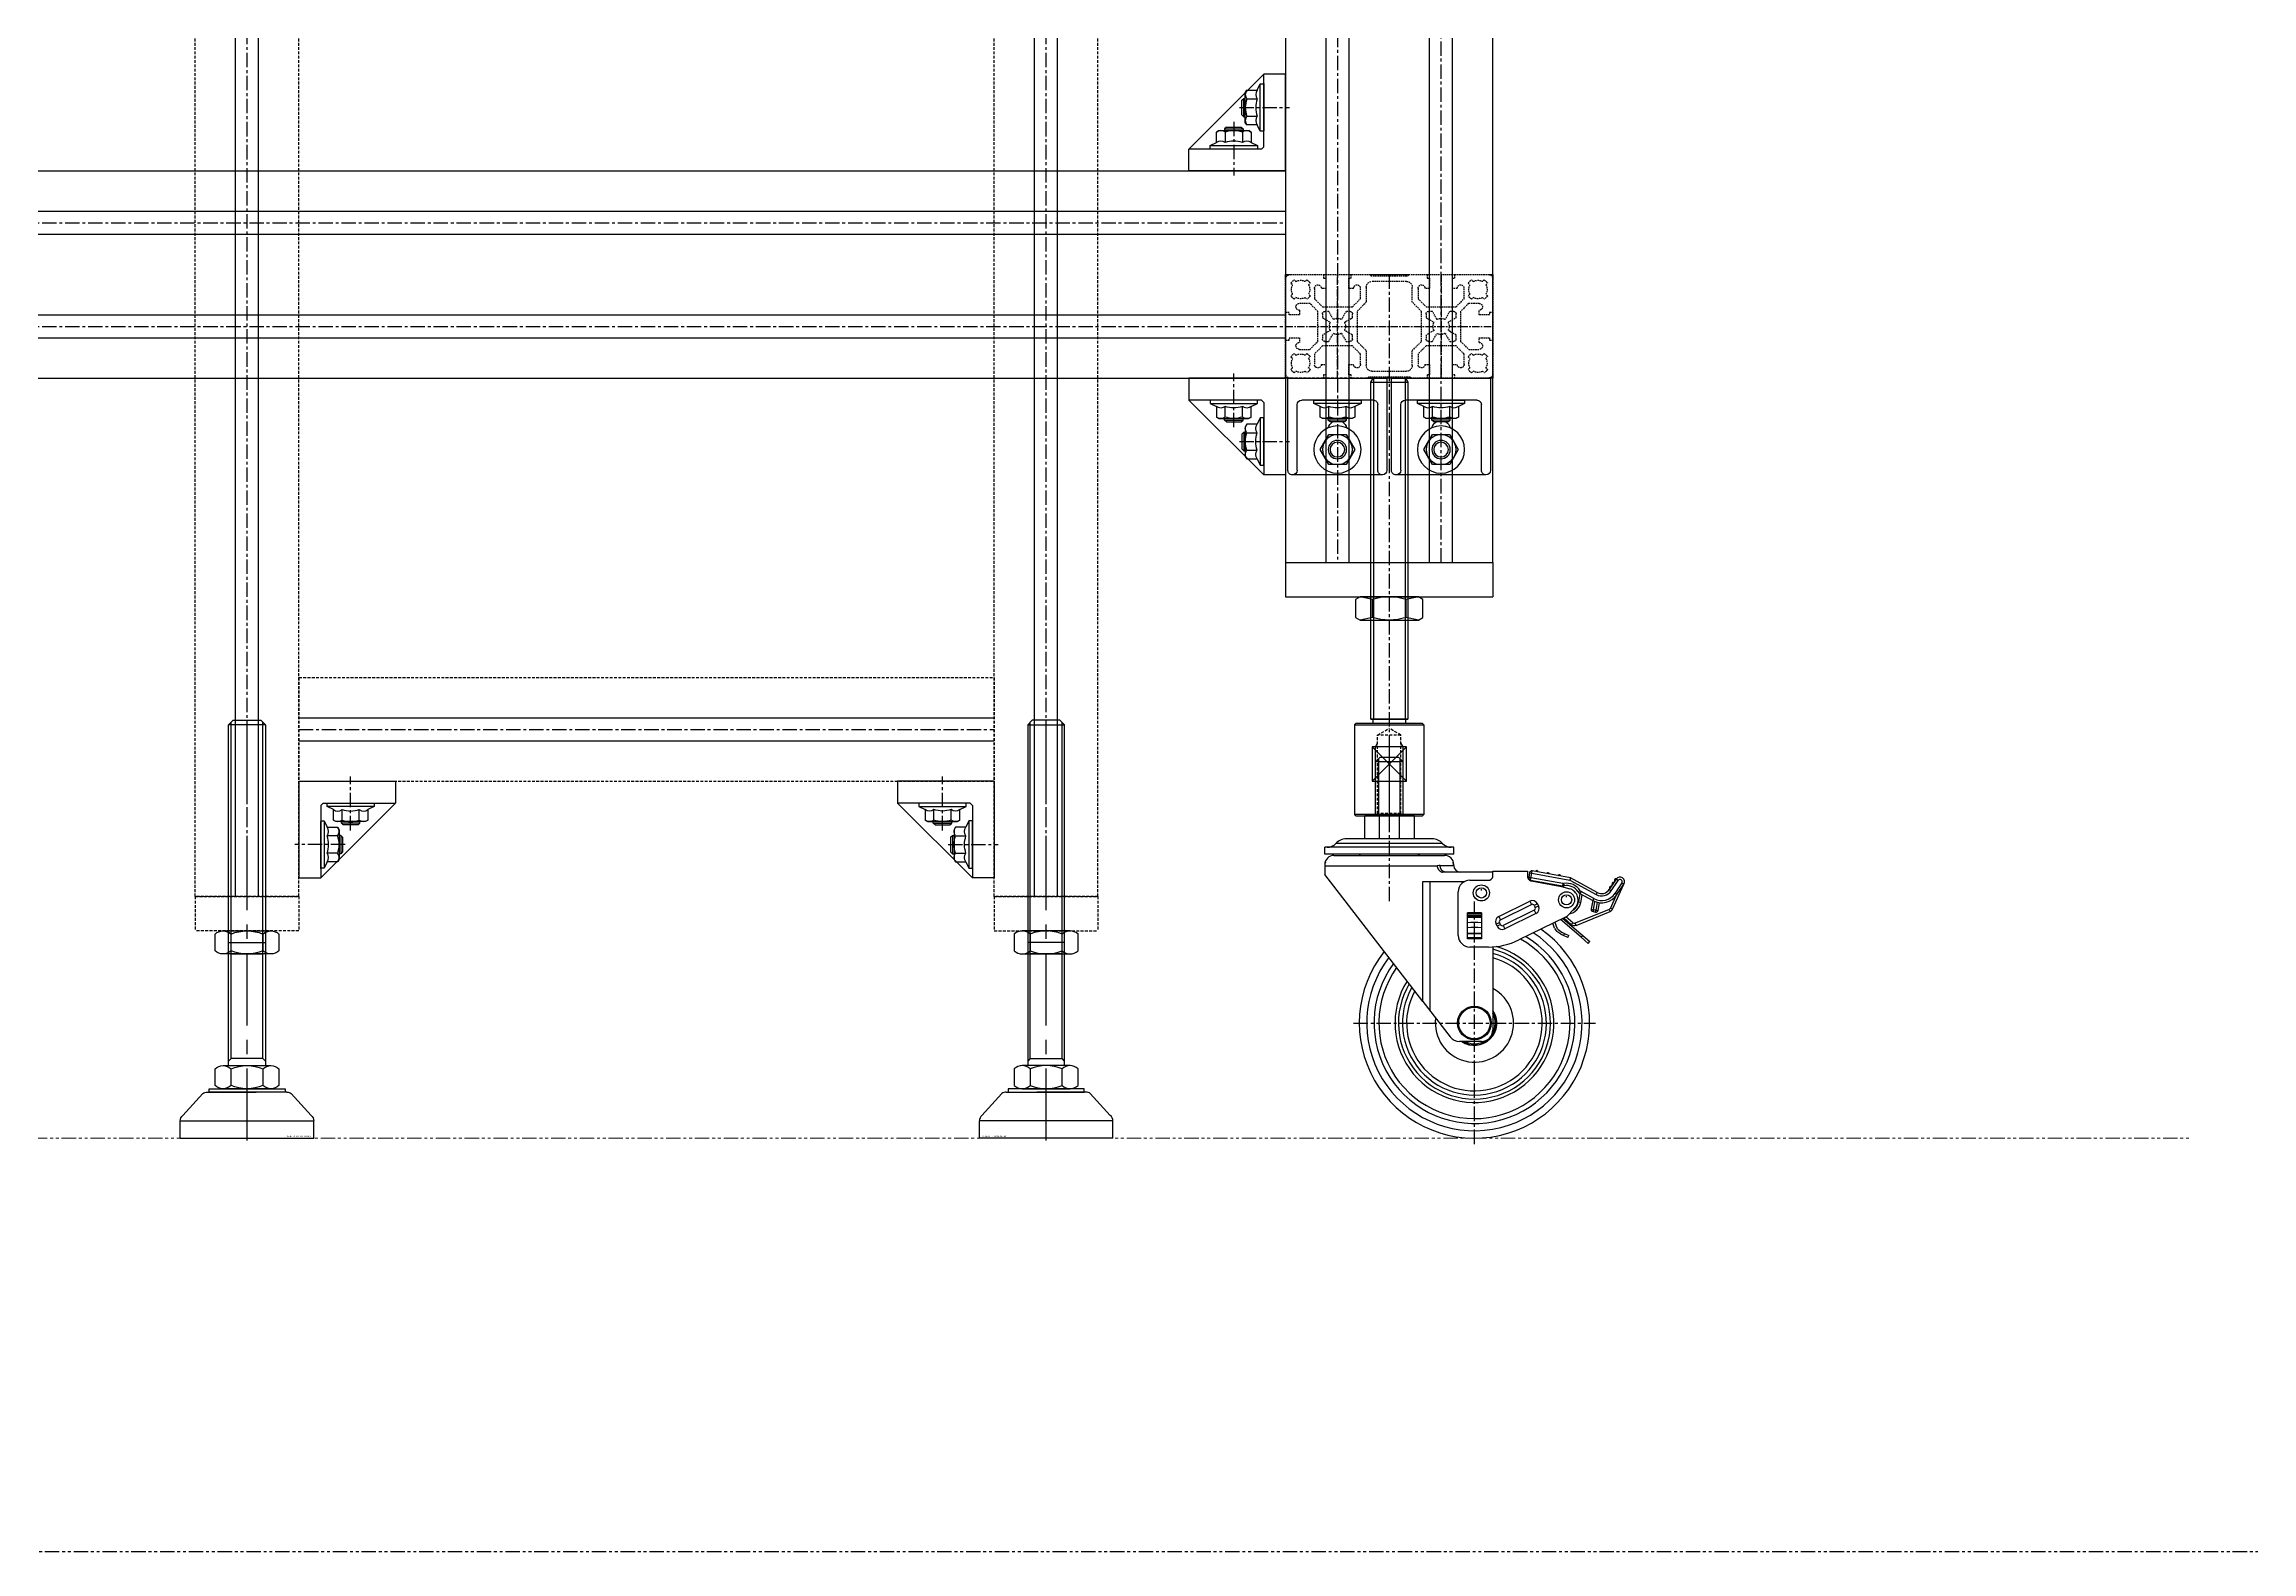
# Model space of a CAD drawing. Header units: inches. Extents: x 0 to 77285, y -118 to 40065.
# Drawn here: x 25615 to 26574, y 1629 to 2284 of the extents above; entities that cross this region are included whole.
import ezdxf

# ---------------------------------------------------------------- set-up
doc = ezdxf.new("R2010")
doc.units = ezdxf.units.IN
doc.header["$LTSCALE"] = 5
doc.header["$MEASUREMENT"] = 0
for name, pattern in [('CENTER', [2, 1.25, -0.25, 0.25, -0.25]), ('HIDDEN', [0.375, 0.25, -0.125]), ('PHANTOM', [2.5, 1.25, -0.25, 0.25, -0.25, 0.25, -0.25])]:
    doc.linetypes.add(name, pattern=pattern)
for name, color, linetype in [('11', 1, 'CENTER'), ('22', 2, 'HIDDEN'), ('44', 4, 'Continuous'), ('55', 5, 'Continuous'), ('66', 6, 'PHANTOM'), ('77', 40, 'HIDDEN'), ('A', 8, 'Continuous'), ('T', 3, 'Continuous'), ('Y', 60, 'Continuous')]:
    doc.layers.add(name, color=color, linetype=linetype)
doc.layers.add('33', color=3, linetype='PHANTOM', lineweight=9)
doc.styles.add('SCI', font='')
doc.styles.get('SCI').set_extended_font_data('Gulim')
doc.dimstyles.new('SCH', dxfattribs={"dimtxt": 2.5, "dimasz": 2, "dimexe": 1.25, "dimexo": 0.625, "dimtad": 1, "dimdec": 8, "dimtxsty": 'SCI', "dimcen": 2.5, "dimclrd": 4, "dimclre": 4, "dimclrt": 7, "dimadec": 8, "dimazin": 2, "dimtfac": 1, "dimtdec": 8, "dimtmove": 0, "dimatfit": 3, "dimfxl": 1, "dimarcsym": 0})

# ---------------------------------------------------------------- blocks, each defined once
blk = doc.blocks.new('af!@$!2^^&&@$aD읾ㅇㄹA$C5BB358B1')
for p, q in [((1.74, 42), (43.74, 42)), ((1.74, 42), (1.74, 0)), ((43.74, 42), (43.74, 32.5)), ((12.24, 32.5), (11.24, 31.5)), ((43.74, 32.5), (11.24, 0)), ((11.24, 31.5), (11.24, 0)), ((12.24, 32.5), (43.74, 32.5)), ((13.99, 32.5), (34.49, 32.5)), ((13.99, 31), (13.99, 32.5)), ((34.49, 31), (13.99, 31)), ((16.73, 29.7), (13.99, 31)), ((16.73, 25.11), (16.73, 29.7)), ((20.48, 25.14), (20.48, 29.7)), ((27.99, 25.14), (27.99, 29.7)), ((34.49, 31), (31.74, 29.7)), ((31.74, 29.7), (31.74, 25.11)), ((34.49, 32.5), (34.49, 31)), ((11.24, 24.75), (12.74, 24.75)), ((11.24, 4.04), (11.24, 24.54)), ((12.74, 24.75), (12.74, 4.25)), ((12.74, 24.75), (14.04, 22.01)), ((14.04, 22.01), (18.63, 22.01)), ((17.79, 24.5), (16.73, 25.11)), ((30.68, 24.5), (17.79, 24.5)), ((18.63, 22.01), (19.24, 20.94)), ((19.24, 20.94), (19.24, 8.06)), ((20.24, 23.8), (20.24, 24.5)), ((28.24, 23.8), (20.24, 23.8)), ((21.04, 23), (20.24, 23.8)), ((27.44, 23), (21.04, 23)), ((27.44, 23), (28.24, 23.8)), ((28.24, 23.8), (28.24, 24.5)), ((31.74, 25.11), (30.68, 24.5)), ((18.59, 18.25), (14.04, 18.25)), ((18.59, 10.75), (14.04, 10.75)), ((19.94, 18.5), (19.24, 18.5)), ((19.94, 10.5), (19.24, 10.5)), ((19.94, 18.5), (19.94, 10.5)), ((20.74, 17.7), (19.94, 18.5)), ((20.74, 11.3), (19.94, 10.5)), ((20.74, 17.7), (20.74, 11.3)), ((12.74, 4.25), (11.24, 4.25)), ((14.04, 6.99), (12.74, 4.25)), ((18.63, 6.99), (14.04, 6.99)), ((19.24, 8.06), (18.63, 6.99)), ((1.74, 0), (11.24, 0))]:
    blk.add_line(p, q)
for centre, radius, start, end in [((18.61, 32.11), 3.06, 232.12112, 307.87888), ((24.24, 40.32), 11.26, 250.52878, 289.47122), ((29.87, 32.11), 3.06, 232.12112, 307.87888), ((11.62, 20.13), 3.06, 322.12112, 37.87888), ((18.61, 27.56), 3.06, 232.12112, 307.87888), ((16.18, 20.13), 3.06, 322.12112, 37.87888), ((24.24, 35.76), 11.26, 250.52878, 289.47122), ((29.87, 27.56), 3.06, 232.12112, 307.87888), ((3.42, 14.5), 11.26, 340.52878, 19.47122), ((11.62, 8.87), 3.06, 322.12112, 37.87888), ((7.98, 14.5), 11.26, 340.52878, 19.47122), ((16.18, 8.87), 3.06, 322.12112, 37.87888)]:
    blk.add_arc(centre, radius, start, end)
at = {"layer": '11'}
for p, q in [((24.24, 20.66), (24.24, 44.03)), ((21.83, 14.5), (0, 14.5))]:
    blk.add_line(p, q, dxfattribs=at)
blk = doc.blocks.new('A$C632A6005')
for p, q in [((-21.5, 0), (-21.5, -40)), ((21.5, 0), (-21.5, 0)), ((-15.5, -9.5), (15.5, -9.5)), ((10.25, -9.5), (-10.25, -9.5)), ((-10.25, -9.5), (-10.25, -11)), ((10.25, -11), (10.25, -9.5)), ((21.5, -40.1), (21.5, 0)), ((-17.5, -40), (-17.5, -11.5)), ((-10.25, -11), (10.25, -11)), ((-10.25, -11), (-7.51, -12.3)), ((-7.51, -12.3), (-7.51, -16.89)), ((-7.51, -16.89), (-6.44, -17.5)), ((-6.44, -17.5), (6.45, -17.5)), ((-4, -18.2), (-4, -17.5)), ((-4, -18.2), (4, -18.2)), ((-3.2, -19), (-4, -18.2)), ((-3.75, -16.86), (-3.75, -12.3)), ((-3.2, -19), (3.2, -19)), ((3.2, -19), (4, -18.2)), ((3.76, -16.86), (3.76, -12.3)), ((4, -18.2), (4, -17.5)), ((6.45, -17.5), (7.51, -16.89)), ((7.51, -12.3), (10.25, -11)), ((7.51, -16.89), (7.51, -12.3)), ((17.5, -40), (17.5, -11.5)), ((-3.75, -24.5), (-7.5, -31)), ((3.75, -24.5), (-3.75, -24.5)), ((7.51, -31), (3.75, -24.5)), ((-7.5, -31), (-3.75, -37.5)), ((-3.75, -37.5), (3.75, -37.5)), ((3.75, -37.5), (7.51, -31)), ((-19.5, -42), (19.6, -42))]:
    blk.add_line(p, q)
for radius in [10.25, 6.5, 4, 3.2]:
    blk.add_circle((0, -31), radius)
for centre, radius, start, end in [((-15.5, -11.5), 2, 89.99999, 180.00003), ((15.5, -11.5), 2, 0.00001, 89.99999), ((-5.63, -9.89), 3.06, 232.12112, 307.87888), ((-5.63, -14.44), 3.06, 232.12112, 307.87888), ((0, -22.5), 4.1, 121.38856, 166.72724), ((0, -1.68), 11.26, 250.52878, 289.47122), ((0, -6.24), 11.26, 250.52878, 289.47122), ((0, -22.5), 4.1, 13.27276, 58.61144), ((5.63, -9.89), 3.06, 232.12112, 307.87888), ((5.63, -14.44), 3.06, 232.12112, 307.87888), ((-19.5, -40), 2, 180.00003, 270.00001), ((-19.5, -40), 2, 270.00001, 0.00002), ((19.5, -40), 2, 180.00003, 270.00001), ((19.6, -40.1), 1.9, 270.00001, 0.00002)]:
    blk.add_arc(centre, radius, start, end)
blk = doc.blocks.new('A$Cec259d19')
for p, q in [((0, 15), (45, 15)), ((0, 15), (0, 0)), ((45, 15), (45, 0)), ((0, 0), (45, 0))]:
    blk.add_line(p, q)
blk = doc.blocks.new('A$Ca3d7606b')
for p, q in [((-6.93, 1.34), (-6.93, 8.66)), ((-6.93, 1.34), (-6.93, 8.66)), ((-6.93, 8.66), (-6.93, 1.34)), ((6.93, 0), (-6.93, 0)), ((6.93, 0), (-6.93, 0)), ((6.93, 1.34), (6.93, 8.66)), ((6.93, 1.34), (6.93, 8.66)), ((6.93, 1.34), (6.93, 8.66))]:
    blk.add_line(p, q)
for points in [[(10.39, 10), (-10.39, 10)], [(-13.86, 8.66), (-13.86, 1.34)], [(-10.39, 0), (10.39, 0)], [(13.86, 1.34), (13.86, 8.66)]]:
    blk.add_lwpolyline(points)
for centre, radius, start, end in [((-10.39, 4.86), 5.14, 47.65687, 132.34313), ((0, -8.56), 18.56, 68.08045, 111.91955), ((10.39, 4.86), 5.14, 47.65687, 132.34313), ((-10.39, 5.14), 5.14, 227.65687, 312.34313), ((0, 18.56), 18.56, 248.08045, 291.91955), ((10.39, 5.14), 5.14, 227.65687, 312.34313)]:
    blk.add_arc(centre, radius, start, end)
blk = doc.blocks.new('A$C68f407b1')
for p, q in [((-6, 181.5), (-8, 179.5)), ((-8, 179.5), (-8, 33.45)), ((-8, 179.5), (8, 179.5)), ((6, 181.5), (-6, 181.5)), ((8, 179.5), (6, 181.5)), ((8, 33.45), (8, 179.5)), ((-8, 34.53), (-8, 31.5)), ((-6.93, 30.16), (-6.93, 22.84)), ((6.93, 22.84), (6.93, 30.16)), ((8, 31.5), (8, 34.53)), ((-27.88, 9.83), (-19.19, 19.34)), ((-17.31, 20), (-4, 20)), ((17.31, 20), (-4, 20)), ((27.88, 9.83), (19.19, 19.34)), ((-29, 0), (-29, 7.5)), ((29, 7.5), (-29, 7.5)), ((29, 0), (-29, 0)), ((29, 0), (29, 7.5))]:
    blk.add_line(p, q)
for points in [[(-13.86, 30.16), (-13.86, 22.84)], [(10.39, 31.5), (-10.39, 31.5)], [(13.86, 22.84), (13.86, 30.16)], [(-10.39, 21.5), (10.39, 21.5)]]:
    blk.add_lwpolyline(points)
blk.add_lwpolyline([(-16.5, 20), (16.5, 20), (16.5, 21.5), (-16.5, 21.5)], close=True)
for centre, radius, start, end in [((-10.39, 26.36), 5.14, 47.65687, 132.34313), ((0, 12.94), 18.56, 68.08045, 111.91955), ((10.39, 26.36), 5.14, 47.65687, 132.34313), ((-17.31, 17), 3, 90, 128.85067), ((-10.39, 26.64), 5.14, 227.65687, 312.34313), ((0, 40.06), 18.56, 248.08045, 291.91955), ((10.39, 26.64), 5.14, 227.65687, 312.34313), ((17.31, 17), 3, 51.14933, 90), ((-26, 7.5), 3, 128.85067, 180), ((26, 7.5), 3, 0, 51.14933)]:
    blk.add_arc(centre, radius, start, end)
at = {"layer": '11', "ltscale": 5}
blk.add_line((0, -1), (0, 181.5), dxfattribs=at)
at = {"layer": 'A'}
blk.add_line((8, 85), (-8, 85), dxfattribs=at)
at = {"layer": 'T'}
for p, q in [((-6.93, 34.53), (-6.93, 180.57)), ((6.93, 34.53), (6.93, 180.57)), ((-6.93, 34.53), (-8, 33.45)), ((-6.93, 34.53), (6.93, 34.53)), ((8, 33.45), (6.93, 34.53))]:
    blk.add_line(p, q, dxfattribs=at)
at = {"layer": '44', "insert": (-27.62, 1.14), "char_height": 0.64, "width": 16.6299, "attachment_point": 1, "style": 'SCI'}
blk.add_mtext('Q-MASTER SM16-150-58', dxfattribs=at)
blk = doc.blocks.new('A$C4ffddd3a')
for p, q in [((-10, -675), (-10, 38.5, 0)), ((35, 38.5, 0), (-10, 38.5, 0)), ((35, -675), (35, 38.5, 0)), ((337, -675), (337, 38.5, 0)), ((337, 38.5, 0), (382, 38.5, 0)), ((382, -675), (382, 38.5, 0)), ((35, -71.5, 0), (337, -71.5, 0)), ((35, -116.5, 0), (337, -116.5, 0)), ((35, -580), (337, -580)), ((35, -580), (35, -625)), ((337, -580), (337, -625)), ((35, -625), (337, -625)), ((-10, -675), (35, -675)), ((382, -675), (337, -675))]:
    blk.add_line(p, q)
at = {"layer": '11'}
for p, q in [((12.5, -675), (12.5, 38.5, 0)), ((359.5, -675), (359.5, 38.5, 0)), ((35, -94, 0), (337, -94, 0)), ((35, -602.5), (337, -602.5))]:
    blk.add_line(p, q, dxfattribs=at)
at = {"layer": 'A'}
for p, q in [((7.5, -675), (7.5, 38.5, 0)), ((17.5, -675), (17.5, 38.5, 0)), ((354.5, -675), (354.5, 38.5, 0)), ((364.5, -675), (364.5, 38.5, 0)), ((35, -89, 0), (337, -89, 0)), ((35, -99, 0), (337, -99, 0)), ((35, -597.5), (337, -597.5)), ((35, -607.5), (337, -607.5))]:
    blk.add_line(p, q, dxfattribs=at)
at = {"xscale": -1}
blk.add_blockref('A$Cec259d19', (35, -690), dxfattribs=at)
blk.add_blockref('A$Cec259d19', (337, -690))
at = {"layer": '44'}
for name, p in [('A$C632A6005', (12.5, 38.5, 0)), ('A$C68f407b1', (359.5, -780)), ('A$Ca3d7606b', (359.5, -700))]:
    blk.add_blockref(name, p, dxfattribs=at)
at = {"layer": '44', "xscale": -1}
for name, p in [('A$C632A6005', (359.5, 38.5, 0)), ('A$C68f407b1', (12.5, -780)), ('A$Ca3d7606b', (12.5, -700))]:
    blk.add_blockref(name, p, dxfattribs=at)
at = {"layer": '44', "extrusion": (0, 0, -1), "xscale": -1, "zscale": -1}
for p in [(-33.26, -158.5, 0), (-33.26, -667)]:
    blk.add_blockref('af!@$!2^^&&@$aD읾ㅇㄹA$C5BB358B1', p, dxfattribs=at)
at = {"layer": '44', "extrusion": (0, 0, -1), "zscale": -1}
for p in [(-338.74, -158.5, 0), (-338.74, -667)]:
    blk.add_blockref('af!@$!2^^&&@$aD읾ㅇㄹA$C5BB358B1', p, dxfattribs=at)
blk = doc.blocks.new('A$C35e5d4fbE')
for p, q in [((-2, 33.5), (-2, 2)), ((4.5, 34), (-1.5, 34)), ((0.5, 33), (0.5, 23.5)), ((1, 33.5), (1, 23)), ((10.32, 34), (1.5, 34)), ((4.5, 20.5), (4.5, 34)), ((4.5, 0), (4.5, 34)), ((4.6, 34), (4.6, 32.1)), ((4.6, 32.1), (12.73, 32.1)), ((4.6, 32.1), (12.73, 32.1)), ((4.8, 27.27), (4.8, 32.1)), ((10.32, 34), (16.89, 34)), ((-0.5, 22.5), (-1.5, 22.5)), ((-1.5, 21.7), (-1.5, 22.1)), ((-1.5, 21.7), (-1.5, 2)), ((-1.2, 22.4), (0.8, 22.4)), ((0, 22), (-1.2, 22)), ((3, 13.5), (3, 20.5)), ((4.5, 20.5), (3, 20.5)), ((3, 19.5), (3, 14.5)), ((4.5, 19.5), (3, 19.5)), ((3.5, 19.5), (3.5, 14.5)), ((4.5, 27.07), (12.3, 27.07)), ((4.5, 27.07), (4.5, 16.92)), ((12.1, 27.07), (4.7, 27.07)), ((12.8, 27.27), (4.8, 27.27)), ((7.65, 25.92), (4.9, 25.92)), ((4.9, 25.92), (4.9, 24.52)), ((4.9, 24.52), (6.5, 24.52)), ((6.5, 20.77), (4.9, 20.77)), ((4.9, 20.77), (4.9, 19.37)), ((4.9, 19.37), (6.5, 19.37)), ((6.5, 18.07), (6.5, 25.92)), ((9.5, 25.42), (7.3, 25.42)), ((7.3, 25.42), (7.3, 23.42)), ((7.3, 23.42), (9.5, 23.42)), ((9.5, 22.92), (7.3, 22.92)), ((7.3, 22.92), (7.3, 20.92)), ((7.3, 20.92), (9.5, 20.92)), ((9.5, 20.42), (7.3, 20.42)), ((7.3, 20.42), (7.3, 18.42)), ((9.15, 26.22), (7.65, 26.22)), ((7.65, 26.22), (7.65, 25.92)), ((8.8, 24.82), (8, 24.82)), ((8, 24.82), (8, 24.02)), ((8, 24.02), (8.8, 24.02)), ((8.8, 22.32), (8, 22.32)), ((8, 22.32), (8, 21.52)), ((8, 21.52), (8.8, 21.52)), ((8.8, 19.82), (8, 19.82)), ((8, 19.82), (8, 19.02)), ((8.8, 24.02), (8.8, 24.82)), ((8.8, 21.52), (8.8, 22.32)), ((8.8, 19.02), (8.8, 19.82)), ((9.15, 25.92), (9.15, 26.22)), ((10.5, 25.92), (9.15, 25.92)), ((9.5, 23.42), (9.5, 25.42)), ((9.5, 20.92), (9.5, 22.92)), ((9.5, 18.42), (9.5, 20.42)), ((10.5, 18.07), (10.5, 25.92)), ((12.3, 27.07), (12.3, 16.92)), ((12.8, 26.27), (12.8, 27.27)), ((14.2, 26.27), (12.8, 26.27)), ((14.2, 26.27), (14.2, 17.7)), ((3, 14.5), (4.5, 14.5)), ((4.5, 13.5), (3, 13.5)), ((12.3, 16.92), (4.5, 16.92)), ((4.5, 16.43), (13, 16.43)), ((4.5, 16.43), (4.5, 7.03)), ((4.5, 14.71), (4.5, 14.71)), ((4.5, 0), (4.5, 13.5)), ((4.7, 16.92), (12.1, 16.92)), ((12.8, 16.43), (4.7, 16.43)), ((7.95, 15.48), (4.9, 15.48)), ((4.9, 15.48), (4.9, 13.53)), ((4.9, 13.53), (6.5, 13.53)), ((6.5, 11.68), (4.9, 11.68)), ((4.9, 11.68), (4.9, 9.73)), ((4.9, 9.73), (6.5, 9.73)), ((6.5, 18.07), (7.65, 18.07)), ((6.5, 7.98), (6.5, 15.48)), ((7.3, 18.42), (9.5, 18.42)), ((10.25, 14.73), (7.45, 14.73)), ((7.45, 14.73), (7.45, 11.93)), ((7.45, 11.93), (10.25, 11.93)), ((10.25, 11.23), (7.45, 11.23)), ((7.45, 11.23), (7.45, 8.43)), ((7.65, 18.07), (7.65, 17.77)), ((7.65, 17.77), (9.15, 17.77)), ((9.75, 15.78), (7.95, 15.78)), ((7.95, 15.78), (7.95, 15.48)), ((8, 19.02), (8.8, 19.02)), ((9.35, 13.83), (8.35, 13.83)), ((8.35, 13.83), (8.35, 12.83)), ((8.35, 12.83), (9.35, 12.83)), ((9.35, 10.33), (8.35, 10.33)), ((8.35, 10.33), (8.35, 9.33)), ((9.15, 17.77), (9.15, 18.07)), ((9.15, 18.07), (10.5, 18.07)), ((9.35, 12.83), (9.35, 13.83)), ((9.35, 9.33), (9.35, 10.33)), ((9.75, 15.48), (9.75, 15.78)), ((11.2, 15.48), (9.75, 15.48)), ((10.25, 11.93), (10.25, 14.73)), ((10.25, 8.43), (10.25, 11.23)), ((11.2, 7.98), (11.2, 15.48)), ((14.2, 17.7), (12.8, 17.7)), ((12.8, 17.7), (12.8, 16.7)), ((13.8, 16.7), (12.8, 16.7)), ((13, 16.43), (13, 7.03)), ((13.8, 15.75), (13.8, 16.7)), ((15, 15.75), (13.8, 15.75)), ((15.2, 15.75), (13.8, 15.75)), ((15.2, 15.75), (15.2, 7.75)), ((0, 0), (-2, 2)), ((-1.5, 2), (0.5, 0)), ((0, 0), (4.5, 0)), ((13, 7.03), (4.5, 7.03)), ((4.5, 6.56), (4.5, 0.36)), ((4.5, 1.9), (12.73, 1.9)), ((4.8, 1.9), (4.5, 1.9)), ((4.8, 1.9), (4.8, 6.75)), ((13.8, 6.75), (4.8, 6.75)), ((12.73, 1.9), (4.8, 1.9)), ((6.5, 7.98), (7.95, 7.98)), ((7.45, 8.43), (10.25, 8.43)), ((7.95, 7.98), (7.95, 7.68)), ((7.95, 7.68), (9.75, 7.68)), ((8.35, 9.33), (9.35, 9.33)), ((9.75, 7.68), (9.75, 7.98)), ((9.75, 7.98), (11.2, 7.98)), ((15.2, 7.75), (13.8, 7.75)), ((13.8, 7.75), (13.8, 6.75)), ((0.5, 0), (5, 0)), ((13.24, 0), (5, 0))]:
    blk.add_line(p, q)
for centre, radius, start, end in [((-1.5, 33.5), 0.5, 90, 180), ((-0.5, 33), 1, 0, 90), ((1.5, 33.5), 0.5, 90, 180), ((16.89, 32.5), 1.5, 4.47854, 90), ((-181, 17), 200, 0, 4.47854), ((-1.5, 23), 0.5, 180, 270), ((-1.2, 22.1), 0.3, 90, 180), ((-1.2, 21.7), 0.3, 90, 180), ((-0.5, 23.5), 1, 270, 0), ((0, 23), 1, 270, 0), ((-81, 17), 100, 352.74325, 0), ((13.24, 5), 5, 270, 352.74325)]:
    blk.add_arc(centre, radius, start, end)
blk = doc.blocks.new('A$Cd18d243e')
for p, q in [((0, -6.5), (0, 53.5)), ((0, 53.5), (3.2, 53.5)), ((3.2, -6.5), (3.2, 53.5)), ((0, 29.5), (3.2, 29.5)), ((3.2, -6.5), (0, -6.5))]:
    blk.add_line(p, q)
at = {"layer": '11'}
for p, q in [((-1, 43.5), (4.2, 43.5)), ((-1, 23), (4.2, 23)), ((-1, 0), (4.2, 0))]:
    blk.add_line(p, q, dxfattribs=at)
at = {"layer": '22'}
for p, q in [((0, 48), (3.2, 48)), ((3.2, 39), (0, 39)), ((0, 24.62), (3.2, 24.62)), ((0, 21.38), (3.2, 21.38)), ((0, 1.62), (3.2, 1.62)), ((0, -1.62), (3.2, -1.62))]:
    blk.add_line(p, q, dxfattribs=at)
at = {"layer": 'T'}
for p, q in [((0, 25), (3.2, 25)), ((0, 21), (3.2, 21)), ((0, 2), (3.2, 2)), ((0, -2), (3.2, -2))]:
    blk.add_line(p, q, dxfattribs=at)
blk = doc.blocks.new('A$Ce5460b59')
for p, q in [((0, 0, 0), (45, 0, 0)), ((0, 0), (0, -80)), ((5, 0), (5, -80)), ((50, -5), (50, -75)), ((0, -80, 0), (45, -80, 0))]:
    blk.add_line(p, q)
blk.add_lwpolyline([(39.5, -10, 1), (30.5, -10), (30.5, -30, 1), (39.5, -30)], format="xyb", close=True)
at = {"elevation": 0}
blk.add_lwpolyline([(39.5, -50, 1), (30.5, -50), (30.5, -70, 1), (39.5, -70)], format="xyb", close=True, dxfattribs=at)
for centre, start, end in [((45, -5, 0), 0, 90), ((45, -75, 0), 270, 0)]:
    blk.add_arc(centre, 5, start, end)
at = {"layer": '11'}
for p, q in [((35, -4.5), (35, -35.5)), ((-1, -15, 0), (6, -15, 0)), ((29.5, -10), (40.5, -10)), ((29.5, -30), (40.5, -30)), ((35, -44.5, 0), (35, -75.5, 0)), ((29.5, -50, 0), (40.5, -50, 0)), ((-1, -65, 0), (6, -65, 0)), ((29.5, -70, 0), (40.5, -70, 0))]:
    blk.add_line(p, q, dxfattribs=at)
at = {"layer": '22'}
for p, q in [((0, -10.5, 0), (5, -10.5, 0)), ((5, -19.5, 0), (0, -19.5, 0)), ((0, -60.5, 0), (5, -60.5, 0)), ((5, -69.5, 0), (0, -69.5, 0))]:
    blk.add_line(p, q, dxfattribs=at)
blk = doc.blocks.new('A$Cba19a6fb')
at = {"xscale": -1}
for p in [(-196, 110), (-196, -90)]:
    blk.add_blockref('A$Ce5460b59', p, dxfattribs=at)
for name, p in [('A$C4ffddd3a', (-186, 71.5, 0)), ('A$Ce5460b59', (196, 110)), ('A$Ce5460b59', (196, -90))]:
    blk.add_blockref(name, p)
at = {"layer": '55'}
blk.add_blockref('A$C35e5d4fbE', (201.2, -71.5), dxfattribs=at)
at = {"layer": 'Y'}
blk.add_blockref('A$Cd18d243e', (196, -66), dxfattribs=at)
blk = doc.blocks.new('A$C4e1bf573')
blk.add_blockref('A$Cba19a6fb', (0, -191.5, 0))
blk = doc.blocks.new('ZA$Caa0ef99bZ')
for p, q in [((0.5, 15), (0, 14.5)), ((0, -14.5), (0, 14.5)), ((39.5, 15), (0.5, 15)), ((0.5, 15), (0.5, -15)), ((40, 14.5), (39.5, 15)), ((39.5, -15), (39.5, 15)), ((40, 14.5), (40, -14.5)), ((15, 7.48), (30, 7.48)), ((15, -7.48), (15, 7.48)), ((30, 7.48), (30, -7.48)), ((42, 7), (40, 7)), ((188.27, 8), (42, 8)), ((42, -8), (42, 8)), ((42, 8), (42, -8)), ((190, 7), (188.27, 8)), ((190, 7), (190, -7)), ((30, -7.48), (15, -7.48)), ((40, -7), (42, -7)), ((42, -8), (188.27, -8)), ((188.27, -8), (190, -7)), ((0, -14.5), (0.5, -15)), ((0.5, -15), (39.5, -15)), ((39.5, -15), (40, -14.5))]:
    blk.add_line(p, q)
at = {"layer": '11'}
blk.add_line((195, 0), (-5, 0), dxfattribs=at)
at = {"layer": '22'}
for p, q in [((0, 6), (0.95, 5.05)), ((0.95, 5.05), (35.05, 5.05)), ((0.95, 5.05), (0.95, -5.05)), ((35.05, 5.05), (37.97, 0)), ((35.05, 5.05), (35.05, -5.05)), ((35.05, -5.05), (37.97, 0)), ((0, -6), (0.95, -5.05)), ((0.95, -5.05), (35.05, -5.05))]:
    blk.add_line(p, q, dxfattribs=at)
at = {"layer": 'A'}
for p, q in [((15, 7.48), (30, -7.48)), ((30, 7.48), (15, -7.48))]:
    blk.add_line(p, q, dxfattribs=at)
at = {"layer": 'T'}
for p, q in [((0, 6), (30, 6)), ((30, 6), (31.64, 5.05)), ((30, 6), (30, -6)), ((190, 6.9), (42, 6.9)), ((188.27, -8), (188.27, 8)), ((0, -6), (30, -6)), ((30, -6), (31.64, -5.05)), ((190, -6.9), (42, -6.9))]:
    blk.add_line(p, q, dxfattribs=at)
blk = doc.blocks.new('ZA$C307C2782Z')
for p, q in [((7.31, 1.13), (7.31, 8.87)), ((21.94, 1.13), (21.94, 8.87))]:
    blk.add_line(p, q)
blk.add_lwpolyline([(29.25, 8.87), (29.25, 1.13), (27.29, 0), (1.96, 0), (0, 1.13), (0, 8.87), (1.96, 10), (27.29, 10)], close=True)
for points in [[(1.96, 10), (7.31, 8.87, -0.154701), (21.94, 8.87), (27.29, 10)], [(1.96, 0), (7.31, 1.13, 0.154701), (21.94, 1.13), (27.29, 0)]]:
    blk.add_lwpolyline(points, format="xyb")
blk = doc.blocks.new('_20220522.18512')
for p, q in [((-44, 118.4), (-46, 116.4)), ((-46, 93), (-46, 116.4)), ((-44, 118.4), (-36, 118.4)), ((-36, 118.4), (-34, 116.4)), ((-34, 93), (-34, 116.4)), ((-29.05, 93), (-50.64, 93)), ((-50.64, 83), (-50.64, 93)), ((-44.32, 93), (-44.32, 83)), ((-35.68, 93), (-35.68, 83)), ((-29.05, 83), (-29.05, 93)), ((-12, 79.3), (-68, 79.3)), ((-68, 76.3), (-68, 79.3)), ((-16.81, 80.98), (-63.19, 80.98)), ((-21.3, 83), (-58.7, 83)), ((-12, 76.3), (-12, 79.3)), ((-12, 76.3), (-68, 76.3)), ((-68, 71.3), (-19.13, 71.3)), ((-68, 71.3), (-68, 67.5)), ((-25.38, 12.33), (-68, 67.5)), ((-64, 75.8), (-16, 75.8)), ((-17.88, 71.41), (-12, 71.41)), ((5, 68.5), (-15.51, 68.5)), ((5, 69), (20, 69)), ((5, 67), (5, 69)), ((20, 69), (20, 66.68)), ((20.92, 68.22), (20.57, 66.25)), ((20.92, 68.22), (21.91, 68.04)), ((21.37, 65.09), (21.91, 68.04)), ((21.91, 68.04), (22.08, 69.02)), ((21.91, 68.04), (38.39, 65.06)), ((38.72, 66.02), (22.08, 69.02)), ((-25.38, 12.33), (-25.38, 64.5)), ((-25.38, 64.5), (-22.25, 64.5)), ((-22.25, 8.27), (-22.25, 64.5)), ((-22.25, 64.5), (-7.18, 64.5)), ((-10, 41), (-10, 60)), ((-5, 65), (3, 65)), ((0, 60.62), (0, 61.06)), ((21.55, 66.07), (20.57, 66.25)), ((21.37, 65.09), (35.18, 62.6)), ((35.36, 63.58), (21.55, 66.07)), ((21.64, 64.71), (34.76, 62.35)), ((22.36, 64.91), (22.3, 64.6)), ((23.28, 64.42), (23.34, 64.73)), ((24.82, 64.46), (24.76, 64.15)), ((25.74, 63.97), (25.8, 64.29)), ((26.79, 64.11), (26.73, 63.8)), ((27.71, 63.62), (27.77, 63.93)), ((31.86, 63.19), (31.8, 62.88)), ((32.78, 62.7), (32.84, 63.02)), ((34.76, 62.35), (38.38, 61.31)), ((35.36, 63.58), (35.18, 62.6)), ((35.72, 63.58), (35.9, 62.6)), ((37, 57.62), (37, 58.06)), ((38.72, 66.02), (38.39, 65.06)), ((38.39, 65.06), (49.85, 58.81)), ((50.32, 59.69), (38.72, 66.02)), ((42.92, 60.46), (42.08, 59.92)), ((42.83, 59.23), (42.17, 55.57)), ((43.29, 60.11), (42.81, 59.24)), ((42.81, 59.24), (48.41, 56.18)), ((43.15, 55.39), (43.75, 58.72)), ((48.89, 57.06), (43.29, 60.11)), ((50.32, 59.69), (49.85, 58.81)), ((55.63, 61.91), (55.43, 60.79)), ((58.55, 65.47), (55.57, 60.99)), ((55.57, 60.99), (56.4, 60.44)), ((56.12, 61.82), (55.63, 61.91)), ((58.45, 58.16), (56.02, 52.85)), ((56.4, 60.44), (59.38, 64.91)), ((56.74, 63.58), (56.53, 62.44)), ((57.23, 63.49), (56.74, 63.58)), ((56.93, 52.43), (61.88, 63.25)), ((57.85, 65.24), (57.64, 64.1)), ((58.34, 65.15), (57.85, 65.24)), ((61.04, 63.81), (58.07, 59.33)), ((58.07, 59.33), (58.9, 58.78)), ((59.38, 64.91), (58.55, 65.47)), ((58.9, 58.78), (61.88, 63.25)), ((61.04, 63.81), (61.88, 63.25)), ((0, 50.9), (-6, 50.9)), ((-6, 39.5), (-6, 50.9)), ((-6, 50.5), (0, 50.5)), ((-6, 49.3), (0, 49.3)), ((-6, 48.94), (0, 48.94)), ((0, 50.9), (0, 39.5)), ((7.56, 49.28), (21.02, 55.89)), ((7.56, 49.28), (8.26, 47.85)), ((8.26, 47.85), (21.73, 54.46)), ((22.96, 51.94), (9.5, 45.33)), ((23.67, 50.51), (10.2, 43.9)), ((36.53, 49.02), (16.25, 39.07)), ((21.02, 55.89), (21.73, 54.46)), ((24.37, 54.75), (22.93, 54.05)), ((22.93, 54.05), (23.37, 53.15)), ((22.96, 51.94), (23.67, 50.51)), ((23.37, 53.15), (24.81, 53.85)), ((24.37, 54.75), (24.81, 53.85)), ((43.38, 40.22), (34.41, 47.98)), ((35.38, 48.46), (47.06, 38.36)), ((35.77, 48.65), (39.07, 45.77)), ((39.73, 46.52), (36.74, 49.13)), ((40.73, 53.17), (38.05, 50.17)), ((38.27, 50.42), (38.28, 50.38)), ((55.49, 52.34), (40.76, 46.35)), ((41.14, 45.42), (55.87, 51.41)), ((42.17, 55.57), (43.15, 55.39)), ((48.38, 56.2), (47.72, 52.54)), ((48.89, 57.06), (48.41, 56.18)), ((48.67, 52.19), (48.52, 51.37)), ((48.52, 51.37), (49.51, 51.2)), ((48.67, 52.19), (49.31, 55.76)), ((49.65, 52.01), (48.67, 52.19)), ((49.51, 51.2), (49.65, 52.01)), ((50.27, 55.45), (49.65, 52.01)), ((50.67, 52), (51.26, 55.26)), ((55.49, 52.34), (55.87, 51.41)), ((56.02, 52.85), (56.93, 52.43)), ((-6, 42.07), (0, 42.07)), ((0, 41.7), (-6, 41.7)), ((-6, 40.11), (0, 40.11)), ((0, 39.5), (-6, 39.5)), ((6.42, 45.94), (7.85, 46.64)), ((6.86, 45.04), (6.42, 45.94)), ((8.29, 45.75), (6.86, 45.04)), ((8.29, 45.75), (7.85, 46.64)), ((9.5, 45.33), (10.2, 43.9)), ((31.75, 44.25), (31.03, 46.32)), ((31.94, 46.77), (32.7, 44.58)), ((34.56, 41.56), (32.83, 42.81)), ((33.42, 43.62), (35.14, 42.37)), ((35.74, 40.95), (35.05, 41.27)), ((35.47, 42.18), (36.16, 41.86)), ((36.16, 41.86), (35.74, 40.95)), ((37.56, 40.11), (35.74, 40.95)), ((36.16, 41.86), (37.98, 41.02)), ((37.56, 40.11), (37.98, 41.02)), ((39.07, 45.77), (39.73, 46.52)), ((41.14, 45.42), (40.76, 46.35)), ((43.38, 40.22), (44.04, 40.97)), ((43.38, 40.22), (46.41, 37.6)), ((46.41, 37.6), (47.06, 38.36)), ((3.04, 36), (-5, 36)), ((5, 36.07), (5, 0)), ((-25.38, 12.33), (-13.5, -3.06)), ((0, -5), (-9.54, -5))]:
    blk.add_line(p, q)
for centre, radius in [((0, 59.5), 3.5), ((0, 59.5), 2.22), ((37, 56.5), 3.5), ((37, 56.5), 2.22), ((-3, 3), 7.3), ((-3, 3), 6.85)]:
    blk.add_circle(centre, radius)
for centre, radius, start, end in [((-66.93, 84.3), 5, 270, 318.41097), ((-58.7, 77), 6, 90, 138.41097), ((-21.3, 77), 6, 41.58903, 90), ((-13.07, 84.3), 5, 221.58903, 270), ((-64, 71.8), 4, 90, 180), ((-64, 71.3), 4, 157.97569, 180), ((-49.72, 80), 5, 227.73142, 237.14012), ((-30.28, 80), 5, 302.85988, 312.26858), ((-17.83, 64.07), 7.34, 90.34072, 100.12697), ((-15.46, 59.53), 8.97, 90.3029, 99.16228), ((-16, 71.8), 4, 0, 90), ((-16, 71.3), 4, 1.63725, 22.02431), ((-9, 71.5), 3, 181.63725, 270), ((21.91, 68.04), 1, 79.77206, 169.77206), ((24.05, 68.67), 0.5, 349.77206, 169.77206), ((28.97, 67.78), 0.5, 349.77206, 169.77206), ((33.89, 66.89), 0.5, 349.77206, 169.77206), ((-5, 60), 5, 90, 180), ((3, 67), 2, 270, 306.8699), ((3, 67), 2, 306.87231, 359.99759), ((22, 66.68), 2, 180.00293, 219.81874), ((22, 66.68), 2, 219.82167, 259.77206), ((21.55, 66.07), 1, 169.77206, 259.77206), ((35.53, 64.56), 2, 259.77206, 280.65646), ((35.53, 64.56), 1, 259.77206, 280.65646), ((37.01, 56.7), 7, 32.43628, 100.65646), ((37.01, 56.7), 6, 32.43628, 100.65646), ((37, 56.5), 5, 318.18969, 73.96252), ((43.76, 60.99), 2, 212.43628, 241.3913), ((43.76, 60.99), 1, 212.43628, 241.3913), ((52.24, 63.2), 8, 241.3913, 326.3913), ((52.24, 63.2), 7, 241.3913, 326.3913), ((52.24, 63.2), 5, 241.3913, 326.3913), ((52.24, 63.2), 4, 241.3913, 326.3913), ((56.12, 61.82), 0.5, 56.3913, 169.77206), ((57.23, 63.49), 0.5, 56.3913, 169.77206), ((58.34, 65.15), 0.5, 55.94214, 169.77206), ((60.21, 64.36), 2, 326.3913, 146.3913), ((60.21, 64.36), 1, 326.3913, 146.3913), ((-3, 3), 46.76, 86.32136, 93.67864), ((8.66, 47.04), 2.5, 116.14056, 206.14056), ((22.13, 53.65), 2.5, 26.14056, 116.14056), ((22.13, 53.65), 0.9, 26.14056, 116.14056), ((22.57, 52.75), 0.9, 296.14056, 26.14056), ((22.57, 52.75), 2.5, 296.14056, 26.14056), ((34.32, 53.51), 5, 296.14056, 318.18969), ((37.66, 53.32), 3, 280.81381, 281.79219), ((37, 56.5), 6.25, 281.79219, 349.77206), ((37, 56.5), 5.25, 300.43689, 349.77206), ((48.7, 52.36), 1, 169.77206, 259.77206), ((49.68, 52.18), 1, 259.77206, 349.77206), ((55.11, 53.27), 1, 292.13107, 335.4349), ((55.11, 53.27), 2, 292.13107, 335.4349), ((-3, 3), 50, 141.58486, 54.6936), ((-3, 3), 46.76, 142.57031, 56.87861), ((-3, 3), 43.61, 143.67172, 59.36883), ((-3, 3), 41.5, 144.50919, 61.30114), ((-5, 41), 5, 180, 270), ((-3, 3), 43.61, 86.05564, 93.94436), ((-3, 3), 41.5, 85.85452, 94.14548), ((3.04, 66), 30, 270, 296.14056), ((9.1, 46.14), 2.5, 206.14056, 296.14056), ((8.66, 47.04), 0.9, 116.14056, 206.14056), ((9.1, 46.14), 0.9, 206.14056, 296.14056), ((34.59, 45.24), 3, 199.21948, 234.13107), ((34.59, 45.24), 2, 199.21948, 234.13107), ((36.31, 43.99), 3, 234.13107, 245.13107), ((36.31, 43.99), 2, 234.13107, 245.13107), ((40.39, 47.28), 2, 228.89323, 292.13107), ((40.39, 47.28), 1, 228.89323, 292.13107), ((-3, 3), 34.5, 148.0604, 74.17245), ((-3, 3), 33, 149.03088, 75.97033), ((-3, 3), 31.25, 150.29045, 75.16715), ((-3, 3), 29.46, 151.75005, 74.2419), ((-3, 3), 17, 172.64567, 61.92751), ((-3, 3), 9.7, 235.56237, 34.43763), ((-3, 3), 9.5, 237.3631, 32.6369), ((0, 0), 5, 270, 0), ((-3, 3), 9, 329.30407, 27.26604), ((-9.54, 0), 5, 217.68299, 270), ((-3, 3), 9, 242.73396, 300.69593)]:
    blk.add_arc(centre, radius, start, end)
for centre, start_param, end_param in [((48.7, 52.36), 0, 1.570796), ((49.68, 52.18), 1.570796, 3.141593)]:
    blk.add_ellipse(centre, major_axis=(-0.984, 0.178), ratio=0.173648, start_param=start_param, end_param=end_param)
for points, weights in [([(-16.89, 68.39), (-18.05, 68.63), (-18.94, 69.78), (-19.13, 71.3)], [1, 0.84065319957, 0.84065319957, 1]), ([(-15.51, 68.5), (-16.87, 68.5), (-17.84, 69.7), (-17.88, 71.41)], [1, 0.811424777067, 0.811424777067, 1])]:
    blk.add_rational_spline(points, weights, degree=3)
at = {"layer": '11'}
for p, q in [((-40, 122.14), (-40, 55.56)), ((-3, -49.54), (-3, 55.8)), ((-55.54, 3), (49.54, 3))]:
    blk.add_line(p, q, dxfattribs=at)
at = {"layer": 'T'}
for p, q in [((-34, 116.4), (-46, 116.4)), ((-44.61, 117.79), (-44.61, 93)), ((-35.39, 117.79), (-35.39, 93))]:
    blk.add_line(p, q, dxfattribs=at)
blk = doc.blocks.new('A$Cf1812530')
for p, q in [((-90, 0), (0, 0)), ((-90, 0), (-90, -15)), ((0, 0), (0, -15)), ((-90, -15), (0, -15))]:
    blk.add_line(p, q)
blk = doc.blocks.new('A$C47db6cef')
at = {"ltscale": 0.506191}
for p, q in [((0, 43), (0, 28.5)), ((16.5, 45), (2, 45)), ((3.05, 40.53), (2.33, 41.26)), ((3.74, 42.67), (4.47, 41.95)), ((8.53, 41.95), (9.26, 42.67)), ((10.67, 41.26), (9.95, 40.53)), ((12.5, 34.5), (12.5, 39)), ((15.5, 39), (17.5, 39)), ((16.5, 43.5), (16.5, 45)), ((28.5, 45), (16.5, 45)), ((17.5, 43.5), (16.5, 43.5)), ((17.5, 39), (17.5, 43.5)), ((27.5, 43.5), (27.5, 39)), ((28.5, 43.5), (27.5, 43.5)), ((27.5, 39), (29.5, 39)), ((28.5, 45), (28.5, 43.5)), ((36.5, 45), (28.5, 45)), ((32.5, 39), (32.5, 34.5)), ((35, 33), (35, 39.5)), ((37, 44.5), (36.5, 45)), ((44.7, 44.5), (37, 44.5)), ((37.5, 42), (52.5, 42)), ((45, 44.2), (44.7, 44.5)), ((45.3, 44.5), (45, 44.2)), ((53, 44.5), (45.3, 44.5)), ((53.5, 45), (53, 44.5)), ((61.5, 45), (53.5, 45)), ((55, 39.5), (55, 33)), ((57.5, 34.5), (57.5, 39)), ((60.5, 39), (62.5, 39)), ((61.5, 43.5), (61.5, 45)), ((73.5, 45), (61.5, 45)), ((62.5, 43.5), (61.5, 43.5)), ((62.5, 39), (62.5, 43.5)), ((72.5, 43.5), (72.5, 39)), ((73.5, 43.5), (72.5, 43.5)), ((72.5, 39), (74.5, 39)), ((73.5, 45), (73.5, 43.5)), ((88, 45), (73.5, 45)), ((77.5, 39), (77.5, 34.5)), ((80.05, 40.53), (79.33, 41.26)), ((80.74, 42.67), (81.47, 41.95)), ((85.53, 41.95), (86.26, 42.67)), ((87.67, 41.26), (86.95, 40.53)), ((90, 28.5), (90, 43)), ((2.33, 35.74), (3.05, 36.47)), ((4.47, 35.05), (3.74, 34.33)), ((6, 32.5), (10.5, 32.5)), ((6, 27.5), (6, 29.5)), ((9.26, 34.33), (8.53, 35.05)), ((9.95, 36.47), (10.67, 35.74)), ((10.5, 32.5), (14, 29)), ((16, 31), (12.5, 34.5)), ((14, 29), (14, 22.8)), ((22.2, 31), (16, 31)), ((17, 29), (18.75, 29)), ((18.75, 29), (20.75, 25.53)), ((22.5, 30.7), (22.2, 31)), ((22.8, 31), (22.5, 30.7)), ((29, 31), (22.8, 31)), ((24.25, 25.53), (26.25, 29)), ((26.25, 29), (28, 29)), ((32.5, 34.5), (29, 31)), ((31, 29), (35, 33)), ((31, 16), (31, 29)), ((55, 33), (59, 29)), ((61, 31), (57.5, 34.5)), ((59, 29), (59, 16)), ((67.2, 31), (61, 31)), ((62, 29), (63.75, 29)), ((63.75, 29), (65.75, 25.53)), ((67.5, 30.7), (67.2, 31)), ((67.8, 31), (67.5, 30.7)), ((74, 31), (67.8, 31)), ((69.25, 25.53), (71.25, 29)), ((71.25, 29), (73, 29)), ((77.5, 34.5), (74, 31)), ((76, 29), (79.5, 32.5)), ((76, 22.8), (76, 29)), ((79.33, 35.74), (80.05, 36.47)), ((79.5, 32.5), (84, 32.5)), ((81.47, 35.05), (80.74, 34.33)), ((84, 29.5), (84, 27.5)), ((86.26, 34.33), (85.53, 35.05)), ((86.95, 36.47), (87.67, 35.74)), ((0, 28.5), (1.5, 28.5)), ((0, 28.5), (0, 16.5)), ((1.5, 28.5), (1.5, 27.5)), ((1.5, 27.5), (6, 27.5)), ((14, 22.8), (14.3, 22.5)), ((14.3, 22.5), (14, 22.2)), ((14, 22.2), (14, 16)), ((16, 26.25), (16, 28)), ((19.47, 24.25), (16, 26.25)), ((16, 18.75), (19.47, 20.75)), ((20.75, 19.47), (18.75, 16)), ((26.25, 16), (24.25, 19.47)), ((29, 26.25), (25.53, 24.25)), ((25.53, 20.75), (29, 18.75)), ((29, 28), (29, 26.25)), ((61, 26.25), (61, 28)), ((64.47, 24.25), (61, 26.25)), ((61, 18.75), (64.47, 20.75)), ((65.75, 19.47), (63.75, 16)), ((71.25, 16), (69.25, 19.47)), ((74, 26.25), (70.53, 24.25)), ((70.53, 20.75), (74, 18.75)), ((74, 28), (74, 26.25)), ((75.7, 22.5), (76, 22.8)), ((76, 22.2), (75.7, 22.5)), ((76, 16), (76, 22.2)), ((84, 27.5), (88.5, 27.5)), ((88.5, 28.5), (90, 28.5)), ((88.5, 27.5), (88.5, 28.5)), ((90, 16.5), (90, 28.5)), ((0, 16.5), (0, 2)), ((1.5, 16.5), (0, 16.5)), ((1.5, 17.5), (1.5, 16.5)), ((6, 17.5), (1.5, 17.5)), ((3.74, 10.67), (4.47, 9.95)), ((6, 15.5), (6, 17.5)), ((10.5, 12.5), (6, 12.5)), ((8.53, 9.95), (9.26, 10.67)), ((14, 16), (10.5, 12.5)), ((12.5, 10.5), (16, 14)), ((12.5, 6), (12.5, 10.5)), ((16, 17), (16, 18.75)), ((16, 14), (22.2, 14)), ((18.75, 16), (17, 16)), ((22.2, 14), (22.5, 14.3)), ((22.5, 14.3), (22.8, 14)), ((22.8, 14), (29, 14)), ((28, 16), (26.25, 16)), ((29, 18.75), (29, 17)), ((29, 14), (32.5, 10.5)), ((35, 12), (31, 16)), ((32.5, 10.5), (32.5, 6)), ((35, 5.5), (35, 12)), ((59, 16), (55, 12)), ((55, 12), (55, 5.5)), ((57.5, 10.5), (61, 14)), ((57.5, 6), (57.5, 10.5)), ((61, 17), (61, 18.75)), ((61, 14), (67.2, 14)), ((63.75, 16), (62, 16)), ((67.2, 14), (67.5, 14.3)), ((67.5, 14.3), (67.8, 14)), ((67.8, 14), (74, 14)), ((73, 16), (71.25, 16)), ((74, 18.75), (74, 17)), ((74, 14), (77.5, 10.5)), ((79.5, 12.5), (76, 16)), ((77.5, 10.5), (77.5, 6)), ((84, 12.5), (79.5, 12.5)), ((80.74, 10.67), (81.47, 9.95)), ((84, 17.5), (84, 15.5)), ((88.5, 17.5), (84, 17.5)), ((85.53, 9.95), (86.26, 10.67)), ((88.5, 16.5), (88.5, 17.5)), ((90, 16.5), (88.5, 16.5)), ((90, 2), (90, 16.5)), ((2, 0), (16.5, 0)), ((3.05, 8.53), (2.33, 9.26)), ((2.33, 3.74), (3.05, 4.47)), ((4.47, 3.05), (3.74, 2.33)), ((9.26, 2.33), (8.53, 3.05)), ((10.67, 9.26), (9.95, 8.53)), ((9.95, 4.47), (10.67, 3.74)), ((17.5, 6), (15.5, 6)), ((16.5, 1.5), (17.5, 1.5)), ((16.5, 0), (16.5, 1.5)), ((16.5, 0), (28.5, 0)), ((17.5, 1.5), (17.5, 6)), ((27.5, 6), (27.5, 1.5)), ((29.5, 6), (27.5, 6)), ((27.5, 1.5), (28.5, 1.5)), ((28.5, 1.5), (28.5, 0)), ((28.5, 0), (35.55, 0)), ((35.55, 0), (36.05, 0.5)), ((36.05, 0.5), (44.7, 0.5)), ((52.5, 3), (37.5, 3)), ((44.7, 0.5), (45, 0.8)), ((45, 0.8), (45.3, 0.5)), ((45.3, 0.5), (53.95, 0.5)), ((53.95, 0.5), (54.45, 0)), ((62.5, 6), (60.5, 6)), ((61.5, 1.5), (62.5, 1.5)), ((61.5, 0), (61.5, 1.5)), ((62.5, 1.5), (62.5, 6)), ((72.5, 6), (72.5, 1.5)), ((74.5, 6), (72.5, 6)), ((72.5, 1.5), (73.5, 1.5)), ((73.5, 1.5), (73.5, 0)), ((80.05, 8.53), (79.33, 9.26)), ((79.33, 3.74), (80.05, 4.47)), ((81.47, 3.05), (80.74, 2.33)), ((86.26, 2.33), (85.53, 3.05)), ((87.67, 9.26), (86.95, 8.53)), ((86.95, 4.47), (87.67, 3.74))]:
    blk.add_line(p, q, dxfattribs=at)
for p, q in [((54.45, 0), (61.5, 0)), ((61.5, 0), (73.5, 0)), ((73.5, 0), (88, 0))]:
    blk.add_line(p, q)
for centre, radius, start, end in [((2, 43), 2, 90, 180), ((6.5, 38.5), 5, 123.46304, 146.53696), ((6.5, 38.5), 4, 149.47751, 210.52249), ((6.5, 38.5), 4, 59.47751, 120.52249), ((6.5, 38.5), 5, 33.46304, 56.53696), ((6.5, 38.5), 4, 329.47751, 30.52249), ((14, 39), 1.5, 0, 180), ((31, 39), 1.5, 0, 180), ((37.5, 39.5), 2.5, 90, 180), ((52.5, 39.5), 2.5, 0, 90), ((59, 39), 1.5, 0, 180), ((76, 39), 1.5, 0, 180), ((83.5, 38.5), 5, 123.46304, 146.53696), ((83.5, 38.5), 4, 149.47751, 210.52249), ((83.5, 38.5), 4, 59.47751, 120.52249), ((83.5, 38.5), 5, 33.46304, 56.53696), ((83.5, 38.5), 4, 329.47751, 30.52249), ((88, 43), 2, 0, 90), ((6.5, 38.5), 5, 213.46304, 236.53696), ((6.5, 38.5), 4, 239.47751, 300.52249), ((6, 31), 1.5, 90, 270), ((6.5, 38.5), 5, 303.46304, 326.53696), ((17, 28), 1, 90, 180), ((28, 28), 1, 0, 90), ((62, 28), 1, 90, 180), ((73, 28), 1, 0, 90), ((83.5, 38.5), 5, 213.46304, 236.53696), ((83.5, 38.5), 4, 239.47751, 300.52249), ((84, 31), 1.5, 270, 90), ((83.5, 38.5), 5, 303.46304, 326.53696), ((22.5, 22.5), 3.5, 150, 210), ((22.5, 22.5), 3.5, 60, 120), ((22.5, 22.5), 3.5, 240, 300), ((22.5, 22.5), 3.5, 330, 30), ((67.5, 22.5), 3.5, 150, 210), ((67.5, 22.5), 3.5, 60, 120), ((67.5, 22.5), 3.5, 240, 300), ((67.5, 22.5), 3.5, 330, 30), ((6.5, 6.5), 5, 123.46304, 146.53696), ((6.5, 6.5), 4, 59.47751, 120.52249), ((6, 14), 1.5, 90, 270), ((6.5, 6.5), 5, 33.46304, 56.53696), ((17, 17), 1, 180, 270), ((28, 17), 1, 270, 0), ((62, 17), 1, 180, 270), ((73, 17), 1, 270, 0), ((83.5, 6.5), 5, 123.46304, 146.53696), ((83.5, 6.5), 4, 59.47751, 120.52249), ((84, 14), 1.5, 270, 90), ((83.5, 6.5), 5, 33.46304, 56.53696), ((2, 2), 2, 180, 270), ((6.5, 6.5), 5, 213.46304, 236.53696), ((6.5, 6.5), 4, 149.47751, 210.52249), ((6.5, 6.5), 4, 239.47751, 300.52249), ((6.5, 6.5), 5, 303.46304, 326.53696), ((6.5, 6.5), 4, 329.47751, 30.52249), ((14, 6), 1.5, 180, 0), ((31, 6), 1.5, 180, 0), ((37.5, 5.5), 2.5, 180, 270), ((52.5, 5.5), 2.5, 270, 0), ((59, 6), 1.5, 180, 0), ((76, 6), 1.5, 180, 0), ((83.5, 6.5), 5, 213.46304, 236.53696), ((83.5, 6.5), 4, 149.47751, 210.52249), ((83.5, 6.5), 4, 239.47751, 300.52249), ((83.5, 6.5), 5, 303.46304, 326.53696), ((83.5, 6.5), 4, 329.47751, 30.52249), ((88, 2), 2, 270, 0)]:
    blk.add_arc(centre, radius, start, end, dxfattribs=at)
at = {"layer": '11', "ltscale": 0.506191}
for p, q in [((22.5, 45), (22.5, 0)), ((67.5, 0), (67.5, 45)), ((90, 22.5), (0, 22.5))]:
    blk.add_line(p, q, dxfattribs=at)
at = {"layer": '11'}
blk.add_line((45, 45), (45, 0), dxfattribs=at)
at = {"layer": 'A', "ltscale": 0.506191}
for p, q in [((0, 45), (0, 43)), ((2, 45), (0, 45)), ((53.5, 45), (36.5, 45)), ((90, 45), (88, 45)), ((90, 43), (90, 45)), ((0, 2), (0, 0)), ((0, 0), (2, 0)), ((35.55, 0), (54.45, 0)), ((90, 0), (90, 2))]:
    blk.add_line(p, q, dxfattribs=at)
at = {"layer": 'A'}
blk.add_line((88, 0), (90, 0), dxfattribs=at)
blk = doc.blocks.new('A$C57ff1916')
for p, q in [((-90, 0), (-90, -540)), ((0, -540), (0, 0)), ((-2040, -370), (-90, -370)), ((-2040, -460), (-90, -460)), ((-90, -540), (0, -540))]:
    blk.add_line(p, q)
at = {"layer": '11'}
for p, q in [((-67.5, 0), (-67.5, -540)), ((-22.5, -540), (-22.5, 0)), ((-2040, -392.5), (-90, -392.5)), ((-2040, -437.5), (-90, -437.5))]:
    blk.add_line(p, q, dxfattribs=at)
at = {"layer": 'A'}
for p, q in [((-72.5, 0), (-72.5, -540)), ((-62.5, 0), (-62.5, -540)), ((-27.5, -540), (-27.5, 0)), ((-17.5, -540), (-17.5, 0)), ((-2040, -387.5), (-90, -387.5)), ((-2040, -397.5), (-90, -397.5)), ((-2040, -432.5), (-90, -432.5)), ((-2040, -442.5), (-90, -442.5))]:
    blk.add_line(p, q, dxfattribs=at)
at = {"xscale": -1, "rotation": 270}
blk.add_blockref('ZA$Caa0ef99bZ', (-45, -650), dxfattribs=at)
blk.add_blockref('A$Cf1812530', (0, -540))
at = {"layer": '22', "xscale": -1}
blk.add_blockref('A$C47db6cef', (0, -460), dxfattribs=at)
at = {"layer": '44', "extrusion": (0, 0, -1), "xscale": -1, "zscale": -1, "rotation": 180}
blk.add_blockref('af!@$!2^^&&@$aD읾ㅇㄹA$C5BB358B1', (88.26, -328), dxfattribs=at)
at = {"layer": '44', "extrusion": (0, 0, -1), "zscale": -1}
for name, p in [('af!@$!2^^&&@$aD읾ㅇㄹA$C5BB358B1', (88.26, -502)), ('ZA$C307C2782Z', (30.37, -565))]:
    blk.add_blockref(name, p, dxfattribs=at)
at = {"layer": '44', "xscale": -1}
for p in [(-67.5, -460), (-22.5, -460)]:
    blk.add_blockref('A$C632A6005', p, dxfattribs=at)
at = {"layer": '44'}
blk.add_blockref('_20220522.18512', (-5, -743), dxfattribs=at)
blk = doc.blocks.new('*D583')
at = {"color": 4, "lineweight": -2, "transparency": 16777216}
for p, q in [((26444.49, 2698.84), (27168.18, 2698.84)), ((27068.18, 1968.84), (27068.18, 2538.84)), ((26597.99, 1808.84), (27168.18, 1808.84))]:
    blk.add_line(p, q, dxfattribs=at)
at = {"color": 4, "transparency": 16777216}
for points in [[(27041.52, 2538.84), (27094.85, 2538.84), (27068.18, 2698.84)], [(27041.52, 1968.84), (27094.85, 1968.84), (27068.18, 1808.84)]]:
    blk.add_solid(points, dxfattribs=at)
at = {"layer": 'Defpoints', "color": 0, "transparency": 16777216}
for p in [(26394.49, 2698.84), (27068.18, 2698.84), (26547.99, 1808.84)]:
    blk.add_point(p, dxfattribs=at)
at = {"color": 7, "transparency": 16777216, "insert": (26915.65, 2253.84), "char_height": 200, "attachment_point": 5, "rotation": 90, "style": 'SCI'}
blk.add_mtext('890', dxfattribs=at)

msp = doc.modelspace()

# ---------------------------------------------------------------- linework, layer by layer
at = {"layer": '33'}
msp.add_line((23472.99380061, 1808.83538786), (26547.99380061, 1808.83538786), dxfattribs=at)
at = {"layer": '66'}
msp.add_lwpolyline([(15158.35005525, 8339.41492082), (27621.97526081, 8339.41492082), (27621.97526081, 1629.22279512), (15158.35005525, 1629.22279512)], close=True, dxfattribs=at)

# ---------------------------------------------------------------- block references
msp.add_blockref('A$C57ff1916', (26244.49380061, 2598.83538786))
at = {"layer": '77'}
msp.add_blockref('A$C4e1bf573', (25876.99380061, 2708.83538786, 0.00000002), dxfattribs=at)

# ---------------------------------------------------------------- dimensions: what is measured, and where the dimension line sits
dim = msp.add_linear_dim(base=(27068.1819826005, 2698.835387862), p1=(26547.9938006124, 1808.8353878621), p2=(26394.4938772385, 2698.835387862), angle=90, dimstyle='SCH', override={"dimscale": 80})
dim.commit()
dim.dimension.update_dxf_attribs({"geometry": '*D583', "text_midpoint": (26915.6520225472, 2253.8353878621)})

doc.saveas('drawing.dxf')
